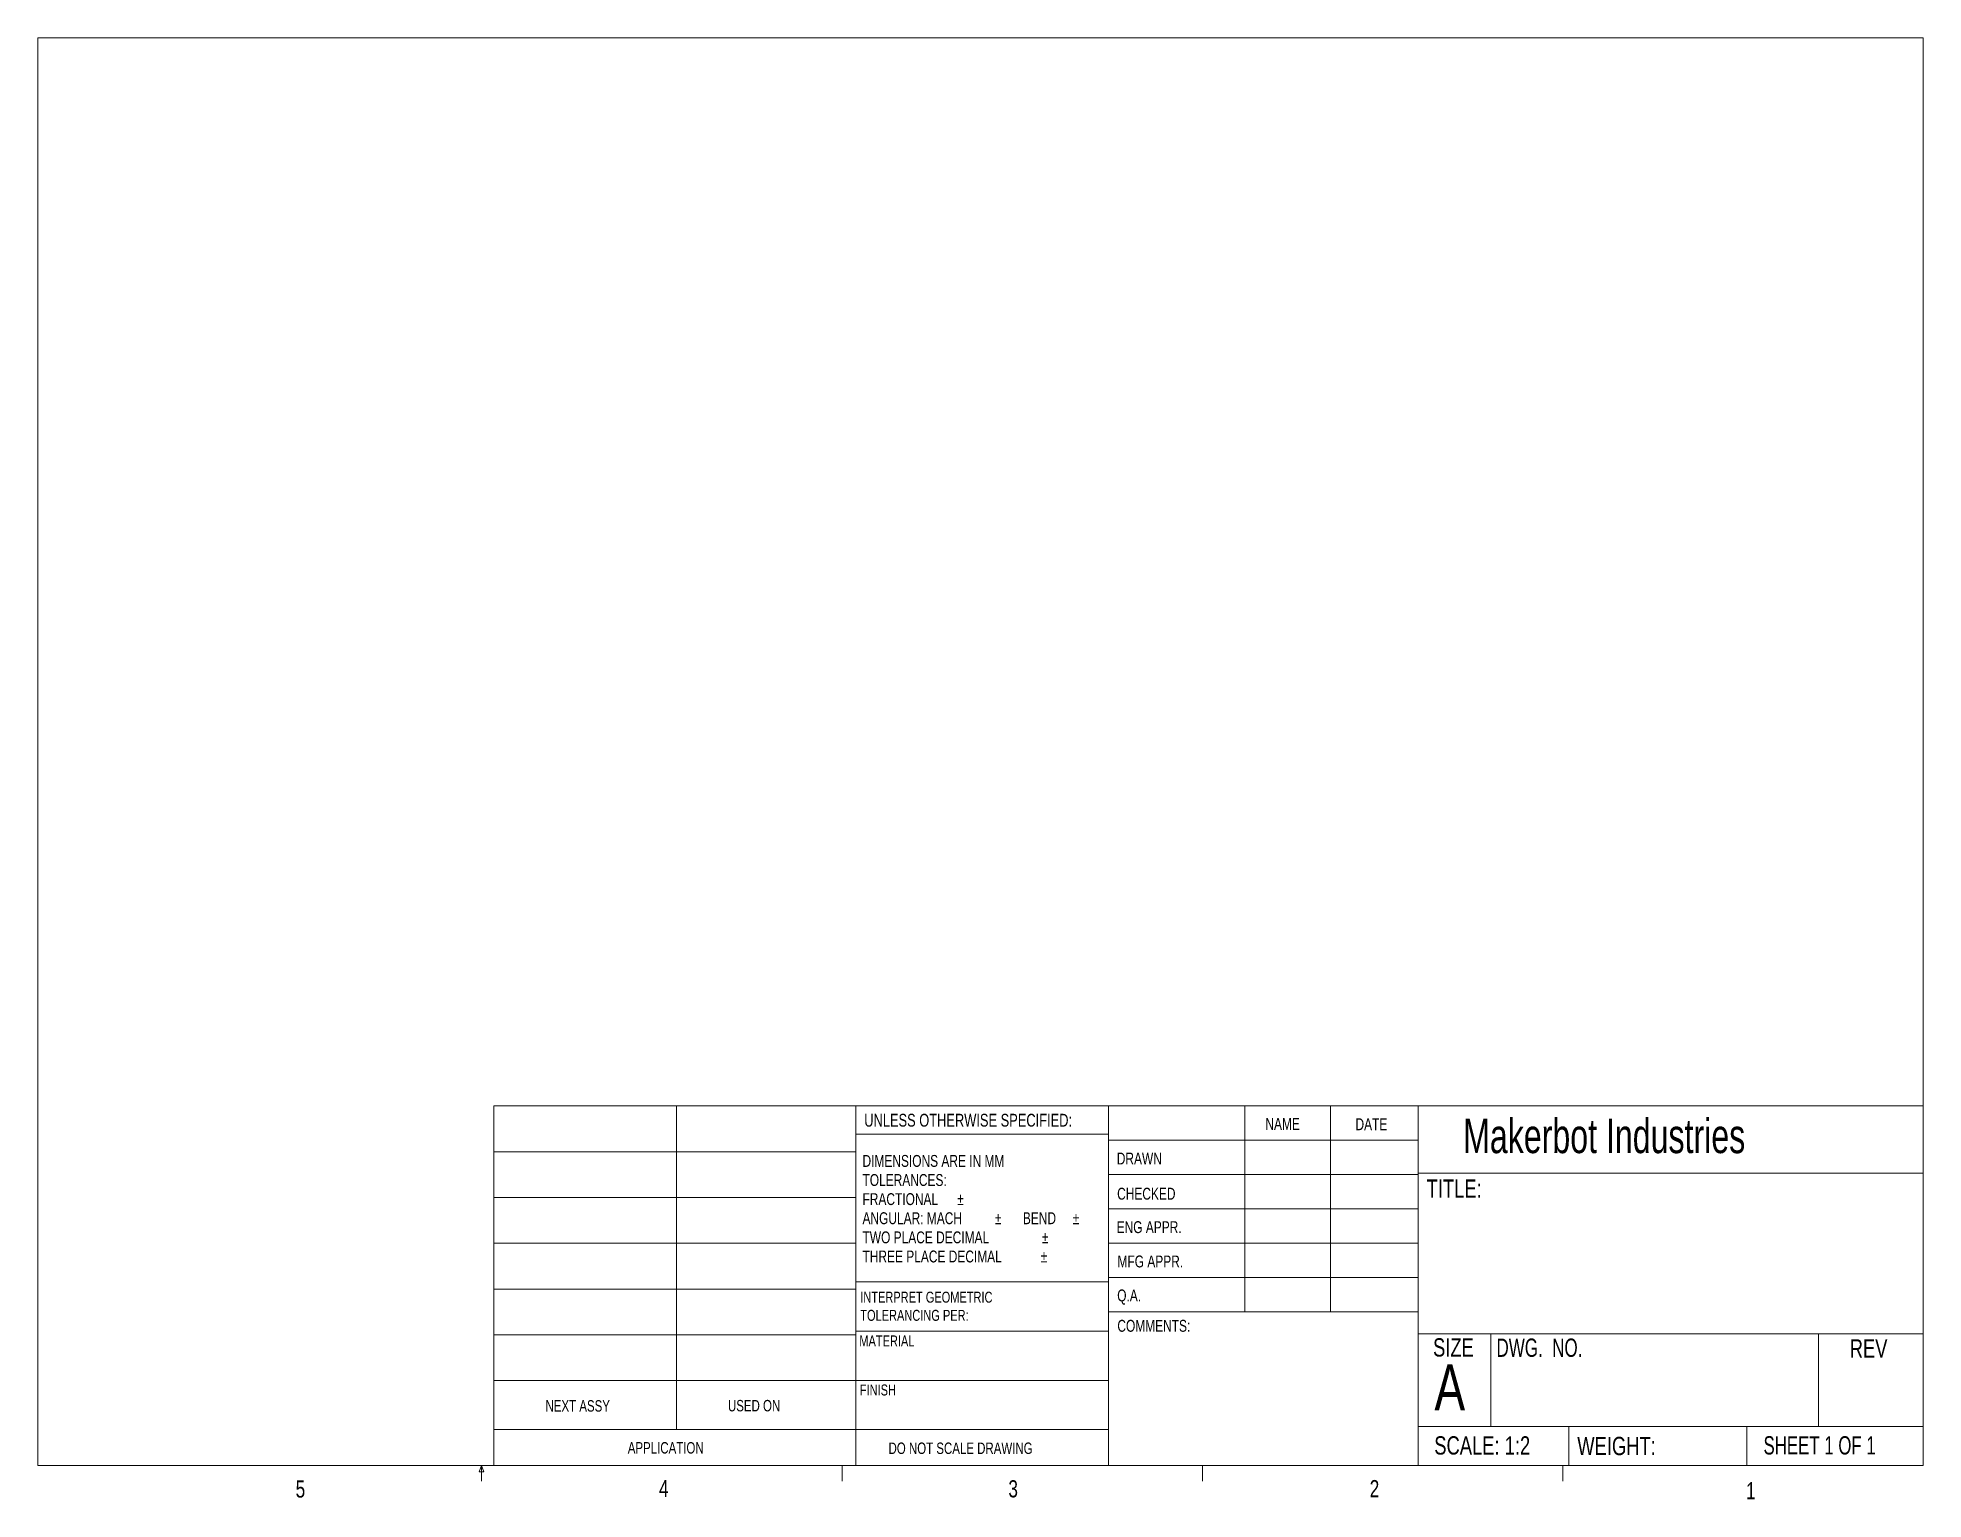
# Model space of a CAD drawing. Header units: millimetres. Extents: x 8 to 270, y 5 to 208.
import ezdxf

# ---------------------------------------------------------------- set-up
doc = ezdxf.new("R2010")
doc.units = ezdxf.units.MM
doc.styles.add('SLDTEXTSTYLE0', font='TXT', dxfattribs={"width": 0.75})
doc.styles.add('SLDTEXTSTYLE1', font='TXT', dxfattribs={"width": 0.6875})
doc.styles.add('SLDTEXTSTYLE2', font='TXT', dxfattribs={"width": 0.694444})
doc.styles.add('SLDTEXTSTYLE3', font='TXT', dxfattribs={"width": 0.7})

# ---------------------------------------------------------------- blocks, each defined once
blk = doc.blocks.new('SW_NOTE_0')
at = {"color": 0, "linetype": 'Continuous', "lineweight": 0, "char_height": 1.524, "attachment_point": 1, "style": 'SLDTEXTSTYLE0'}
for s, insert in [('INTERPRET GEOMETRIC', (0, 1.96)), ('TOLERANCING PER:', (0, -0.56))]:
    blk.add_mtext(s, dxfattribs=dict(at, insert=insert))
blk = doc.blocks.new('SW_NOTE_1')
at = {"color": 0, "linetype": 'Continuous', "lineweight": 0, "char_height": 1.651, "attachment_point": 1, "style": 'SLDTEXTSTYLE0'}
for s, insert in [('DIMENSIONS ARE IN MM', (0, 2.13)), ('TOLERANCES:', (0, -0.52)), ('FRACTIONAL', (0, -3.17)), ('%%p', (13.15, -3.17)), ('ANGULAR: MACH', (0, -5.82)), ('%%p', (18.37, -5.82)), ('     BEND ', (19.95, -5.82)), ('%%p', (29.16, -5.82)), ('TWO PLACE DECIMAL    ', (0, -8.48)), ('%%p', (24.88, -8.48)), ('THREE PLACE DECIMAL  ', (0, -11.13)), ('%%p', (24.73, -11.13))]:
    blk.add_mtext(s, dxfattribs=dict(at, insert=insert))

msp = doc.modelspace()

# ---------------------------------------------------------------- linework, layer by layer
at = {"color": 7, "linetype": 'Continuous', "lineweight": 0}
for p, q in [((8.38, 208.08), (270, 208.08)), ((8.38, 208.08), (8.38, 9.96)), ((270, 9.96), (270, 208.08)), ((71.65, 59.85), (270, 59.85)), ((71.65, 9.96), (71.65, 59.85)), ((97, 59.85), (97, 14.94)), ((121.87, 9.96), (121.87, 59.85)), ((156.96, 59.85), (156.96, 9.96)), ((175.86, 59.85), (175.86, 31.28)), ((187.76, 59.85), (187.76, 31.28)), ((199.93, 59.85), (199.93, 9.96)), ((156.96, 55.93), (121.87, 55.93)), ((156.96, 55.09), (199.93, 55.09)), ((71.65, 53.5), (121.87, 53.5)), ((156.96, 50.33), (199.93, 50.33)), ((199.93, 50.53), (270, 50.53)), ((71.65, 47.15), (121.87, 47.15)), ((156.96, 45.57), (199.93, 45.57)), ((71.65, 40.8), (121.87, 40.8)), ((199.93, 40.8), (156.96, 40.8)), ((71.65, 34.45), (121.87, 34.45)), ((121.87, 35.45), (156.96, 35.45)), ((199.93, 36.04), (156.96, 36.04)), ((199.93, 31.28), (156.96, 31.28)), ((71.65, 28.1), (121.87, 28.1)), ((121.87, 28.6), (156.96, 28.6)), ((199.93, 28.24), (270, 28.24)), ((209.98, 28.24), (209.98, 15.37)), ((255.47, 28.24), (255.47, 15.37)), ((71.65, 21.75), (121.87, 21.75)), ((121.87, 21.74), (156.96, 21.74)), ((71.65, 14.94), (156.96, 14.94)), ((199.93, 15.37), (270, 15.37)), ((220.84, 15.37), (220.84, 9.96)), ((245.52, 15.37), (245.52, 9.96)), ((270, 9.96), (8.38, 9.96)), ((69.63, 9.08), (69.97, 9.96)), ((70.29, 9.08), (69.63, 9.08)), ((69.97, 9.96), (69.97, 7.8)), ((69.97, 9.96), (70.29, 9.08)), ((119.98, 9.96), (119.98, 7.8)), ((169.98, 9.96), (169.98, 7.8)), ((219.99, 9.96), (219.99, 7.8))]:
    msp.add_line(p, q, dxfattribs=at)

# ---------------------------------------------------------------- block references
for name, p in [('SW_NOTE_1', (122.82, 50.92)), ('SW_NOTE_0', (122.51, 32.12))]:
    msp.add_blockref(name, p, dxfattribs=at)

# ---------------------------------------------------------------- texts
at = {"color": 7, "linetype": 'Continuous', "lineweight": 0, "attachment_point": 1}
for s, insert, char_height, style in [('UNLESS OTHERWISE SPECIFIED:', (123.06, 58.76), 1.778, 'SLDTEXTSTYLE0'), ('NAME', (178.72, 58.18), 1.651, 'SLDTEXTSTYLE0'), ('DATE', (191.22, 58.14), 1.651, 'SLDTEXTSTYLE0'), ('Makerbot Industries', (206.15, 58.07), 4.7625, 'SLDTEXTSTYLE3'), ('DRAWN', (158.1, 53.38), 1.651, 'SLDTEXTSTYLE0'), ('CHECKED', (158.15, 48.5), 1.651, 'SLDTEXTSTYLE0'), ('TITLE:', (201.09, 49.65), 2.54, 'SLDTEXTSTYLE0'), ('ENG APPR.', (158.08, 43.86), 1.651, 'SLDTEXTSTYLE0'), ('MFG APPR.', (158.2, 39.1), 1.651, 'SLDTEXTSTYLE0'), ('Q.A.', (158.16, 34.38), 1.651, 'SLDTEXTSTYLE0'), ('COMMENTS:', (158.18, 30.17), 1.651, 'SLDTEXTSTYLE0'), ('MATERIAL', (122.38, 28.01), 1.524, 'SLDTEXTSTYLE0'), ('SIZE', (201.98, 27.62), 2.54, 'SLDTEXTSTYLE0'), ('DWG.  NO.', (210.78, 27.58), 2.54, 'SLDTEXTSTYLE2'), ('REV', (259.79, 27.48), 2.54, 'SLDTEXTSTYLE0'), ('A', (202.18, 23.98), 6.35, 'SLDTEXTSTYLE0'), ('FINISH', (122.45, 21.2), 1.524, 'SLDTEXTSTYLE0'), ('NEXT ASSY', (78.84, 19.03), 1.587, 'SLDTEXTSTYLE0'), ('USED ON', (104.15, 19.06), 1.587, 'SLDTEXTSTYLE0'), ('APPLICATION', (90.25, 13.21), 1.5875, 'SLDTEXTSTYLE0'), ('DO NOT SCALE DRAWING', (126.43, 13.15), 1.5875, 'SLDTEXTSTYLE0'), ('SCALE: 1:2', (202.15, 14.02), 2.54, 'SLDTEXTSTYLE0'), ('WEIGHT: ', (221.99, 13.94), 2.54, 'SLDTEXTSTYLE0'), ('SHEET 1 OF 1', (247.83, 14.03), 2.54, 'SLDTEXTSTYLE1'), ('5', (44.17, 7.89), 2.38, 'SLDTEXTSTYLE0'), ('4', (94.58, 7.97), 2.38, 'SLDTEXTSTYLE0'), ('3', (143.06, 7.92), 2.38, 'SLDTEXTSTYLE0'), ('2', (193.19, 7.94), 2.38, 'SLDTEXTSTYLE0'), ('1', (245.41, 7.65), 2.38, 'SLDTEXTSTYLE0')]:
    msp.add_mtext(s, dxfattribs=dict(at, insert=insert, char_height=char_height, style=style))

doc.saveas('drawing.dxf')
